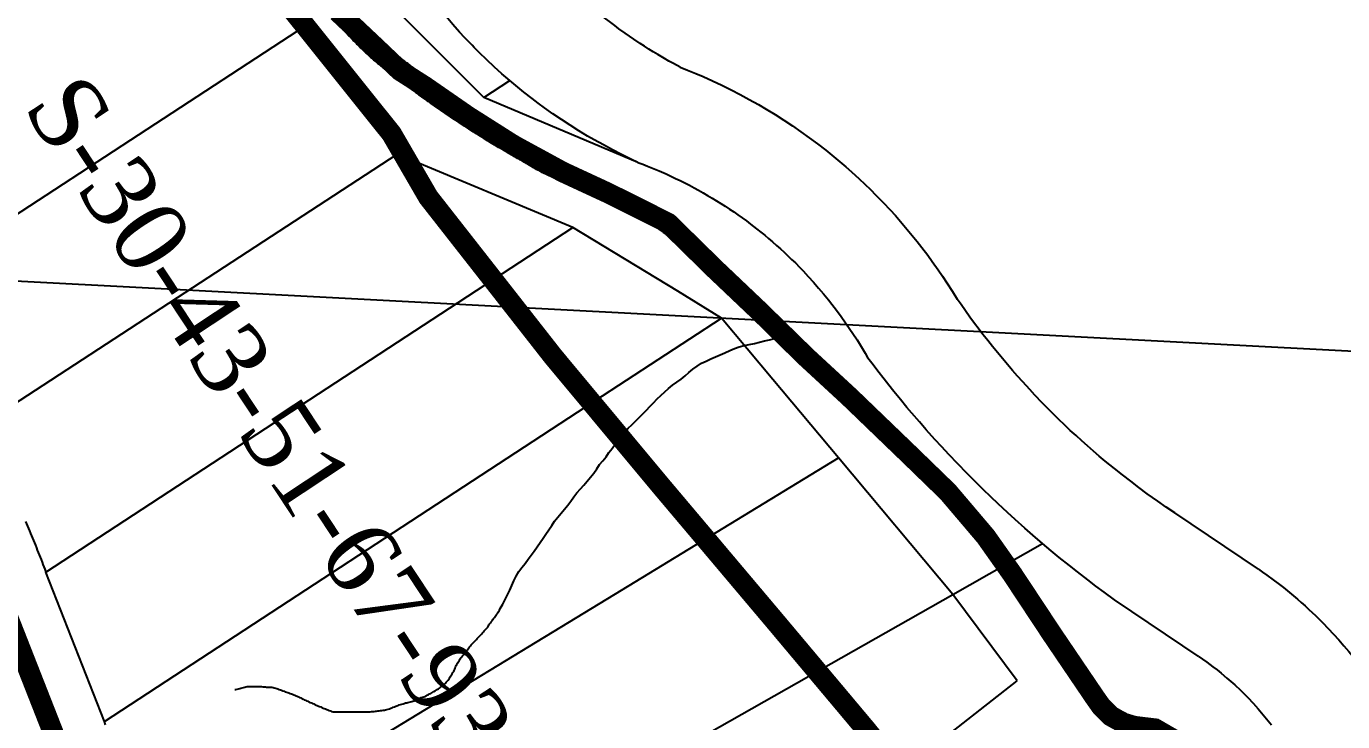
# Model space of a CAD drawing. Header units: millimetres. Extents: x 1745962 to 1749233, y 4525379 to 4529927.
# Drawn here: x 1748449.9 to 1748704.6, y 4528189 to 4528323.4 of the extents above; entities that cross this region are included whole.
import ezdxf
from ezdxf.enums import TextEntityAlignment as Align

# ---------------------------------------------------------------- set-up
doc = ezdxf.new("R2010")
doc.units = ezdxf.units.MM
doc.header["$LTSCALE"] = 10
doc.header["$MEASUREMENT"] = 0
for name, color, linetype in [('AROLL_LOTS', 8, 'Continuous'), ('WATER', 5, 'Continuous'), ('ZONING_STANDARDS', 140, 'Continuous'), ('ZONING_ZONES', 140, 'Continuous')]:
    doc.layers.add(name, color=color, linetype=linetype)
doc.styles.add('DUTCH', font='dutcheb.ttf')

msp = doc.modelspace()

# ---------------------------------------------------------------- linework, layer by layer
at = {"layer": 'AROLL_LOTS'}
for p, q in [((1748502.51, 4528322.62), (1748483.37, 4528346.5)), ((1748428.26, 4528274.2), (1748502.51, 4528322.62)), ((1748521.66, 4528298.73), (1748502.51, 4528322.62)), ((1748441.61, 4528246.51), (1748521.66, 4528298.73)), ((1748555.62, 4528284.53), (1748521.66, 4528298.73)), ((1748453.66, 4528217.88), (1748555.62, 4528284.53)), ((1748575.93, 4528272.18), (1748555.62, 4528284.53)), ((1748584.44, 4528267.01), (1748575.93, 4528272.18)), ((1748559.92, 4528250.99), (1748584.44, 4528267.01)), ((1748594.37, 4528255.13), (1748584.44, 4528267.01)), ((1748607.06, 4528239.95), (1748594.37, 4528255.13)), ((1748465.02, 4528188.95), (1748559.92, 4528250.99)), ((1748562.4, 4528212.79), (1748607.06, 4528239.95)), ((1748629.16, 4528213.55), (1748607.06, 4528239.95)), ((1748465.02, 4528188.95), (1748453.66, 4528217.88)), ((1748499.53, 4528140.15), (1748629.16, 4528213.55)), ((1748515.1, 4528184.02), (1748562.4, 4528212.79)), ((1748641.61, 4528196.86), (1748629.16, 4528213.55)), ((1748599.39, 4528163.82), (1748641.61, 4528196.86))]:
    msp.add_line(p, q, dxfattribs=at)
for points in [[(1748536.57, 4528319.33), (1748536.14, 4528319.76), (1748534.75, 4528321.21), (1748533.73, 4528322.31), (1748532.4, 4528323.81), (1748531.42, 4528324.94), (1748530.13, 4528326.47), (1748528.87, 4528328.02), (1748527.64, 4528329.61), (1748526.45, 4528331.2), (1748525.28, 4528332.83), (1748524.15, 4528334.47), (1748523.09, 4528336.06)], [(1748536.57, 4528311.51), (1748516.45, 4528331.64)], [(1748576.42, 4528315.53), (1748575.11, 4528316.24), (1748574.23, 4528316.72), (1748573.36, 4528317.22), (1748572.06, 4528317.98), (1748571.21, 4528318.5), (1748570.36, 4528319.02), (1748569.52, 4528319.56), (1748568.67, 4528320.1), (1748567.43, 4528320.94), (1748566.6, 4528321.51), (1748565.79, 4528322.08), (1748564.57, 4528322.96), (1748563.78, 4528323.56), (1748562.98, 4528324.16), (1748561.79, 4528325.09), (1748560.63, 4528326.03), (1748559.86, 4528326.67), (1748559.1, 4528327.31), (1748558.34, 4528327.97), (1748557.59, 4528328.64), (1748556.48, 4528329.65), (1748555.39, 4528330.68), (1748554.03, 4528332.01)], [(1748543.43, 4528312.93), (1748541.92, 4528314.25), (1748540.44, 4528315.59), (1748538.98, 4528316.95), (1748537.54, 4528318.34), (1748536.57, 4528319.33)], [(1748576.42, 4528315.53), (1748577.81, 4528314.98), (1748579.47, 4528314.3)], [(1748538.41, 4528309.66), (1748543.43, 4528312.93)], [(1748568.25, 4528297.11), (1748566.89, 4528297.75), (1748565.09, 4528298.63), (1748563.31, 4528299.54), (1748561.55, 4528300.48), (1748559.8, 4528301.45), (1748558.51, 4528302.21), (1748556.8, 4528303.24), (1748555.11, 4528304.3), (1748553.43, 4528305.4), (1748551.77, 4528306.52), (1748550.14, 4528307.68), (1748548.93, 4528308.57), (1748547.74, 4528309.47), (1748546.16, 4528310.69), (1748544.6, 4528311.96), (1748543.43, 4528312.93)], [(1748579.47, 4528314.3), (1748580.84, 4528313.71), (1748582.66, 4528312.89), (1748584.47, 4528312.04), (1748586.27, 4528311.15), (1748588.05, 4528310.24), (1748589.8, 4528309.29), (1748591.55, 4528308.31), (1748593.07, 4528307.42)], [(1748538.41, 4528309.66), (1748536.57, 4528311.51)], [(1748568.25, 4528297.11), (1748538.41, 4528309.66)], [(1748593.07, 4528307.42), (1748594.77, 4528306.37), (1748596.46, 4528305.3), (1748598.13, 4528304.19), (1748599.77, 4528303.05), (1748601.4, 4528301.89), (1748603, 4528300.69), (1748604.59, 4528299.46), (1748605.77, 4528298.52)], [(1748568.25, 4528297.11), (1748569.19, 4528296.76), (1748570.12, 4528296.4), (1748571.05, 4528296.02), (1748572.35, 4528295.47)], [(1748605.77, 4528298.52), (1748607.31, 4528297.25), (1748608.45, 4528296.26), (1748609.58, 4528295.27), (1748611.06, 4528293.93), (1748612.15, 4528292.9), (1748613.23, 4528291.86), (1748614.3, 4528290.8), (1748615.69, 4528289.37), (1748617.06, 4528287.91), (1748618.07, 4528286.81), (1748619.06, 4528285.68), (1748620.04, 4528284.54), (1748621, 4528283.39), (1748622.26, 4528281.84), (1748623.18, 4528280.65), (1748624.32, 4528279.16)], [(1748572.35, 4528295.47), (1748573.73, 4528294.87), (1748574.63, 4528294.45), (1748575.54, 4528294.02), (1748576.44, 4528293.59), (1748577.33, 4528293.13), (1748578.22, 4528292.68), (1748579.11, 4528292.2), (1748579.98, 4528291.72), (1748580.85, 4528291.23), (1748581.72, 4528290.73), (1748582.58, 4528290.22), (1748583.43, 4528289.71), (1748584.28, 4528289.17), (1748585.12, 4528288.63), (1748585.95, 4528288.09), (1748586.79, 4528287.53), (1748587.6, 4528286.96), (1748588.42, 4528286.38), (1748589.23, 4528285.78), (1748590.03, 4528285.19), (1748591.22, 4528284.27), (1748592, 4528283.65), (1748592.78, 4528283.02), (1748593.54, 4528282.38), (1748594.31, 4528281.73), (1748595.06, 4528281.07), (1748595.81, 4528280.41), (1748596.54, 4528279.73), (1748597.27, 4528279.04), (1748597.99, 4528278.36), (1748598.71, 4528277.66), (1748599.49, 4528276.86)], [(1748624.32, 4528279.16), (1748625.21, 4528277.95), (1748626.37, 4528276.31), (1748627.21, 4528275.08), (1748628.05, 4528273.82)], [(1748599.49, 4528276.86), (1748600.19, 4528276.14), (1748601.22, 4528275.04), (1748602.23, 4528273.93), (1748603.22, 4528272.81), (1748604.18, 4528271.66), (1748605.13, 4528270.5), (1748605.76, 4528269.72), (1748606.67, 4528268.53), (1748607.56, 4528267.32), (1748608.44, 4528266.1), (1748609.28, 4528264.87), (1748609.84, 4528264.03), (1748610.65, 4528262.77), (1748611.43, 4528261.49), (1748612.21, 4528260.21), (1748612.74, 4528259.27)], [(1748628.05, 4528273.82), (1748629.13, 4528272.15), (1748630.04, 4528270.68)], [(1748633.4, 4528265.98), (1748632.51, 4528267.19), (1748631.63, 4528268.41), (1748630.77, 4528269.63), (1748630.04, 4528270.68)], [(1748640.72, 4528256.89), (1748639.74, 4528258.03), (1748638.78, 4528259.17), (1748637.82, 4528260.33), (1748636.87, 4528261.5), (1748635.94, 4528262.67), (1748635.01, 4528263.85), (1748634.11, 4528265.04), (1748633.4, 4528265.98)], [(1748621.28, 4528248.59), (1748620.31, 4528249.74), (1748619.03, 4528251.28), (1748617.76, 4528252.83), (1748616.82, 4528254), (1748615.89, 4528255.17), (1748614.66, 4528256.75), (1748613.74, 4528257.94), (1748612.74, 4528259.27)], [(1748649.66, 4528247.46), (1748648.58, 4528248.5), (1748647.52, 4528249.57), (1748646.47, 4528250.64), (1748645.09, 4528252.08), (1748644.07, 4528253.17), (1748642.71, 4528254.65), (1748641.71, 4528255.77), (1748640.72, 4528256.89)], [(1748646.55, 4528223.41), (1748644.66, 4528225.03), (1748643.15, 4528226.35), (1748641.28, 4528228.02), (1748639.8, 4528229.37), (1748637.98, 4528231.07), (1748636.52, 4528232.45), (1748635.09, 4528233.84), (1748633.31, 4528235.59), (1748631.89, 4528237.01), (1748630.16, 4528238.8), (1748628.43, 4528240.62), (1748627.07, 4528242.07), (1748625.72, 4528243.55), (1748624.05, 4528245.41), (1748622.73, 4528246.92), (1748621.28, 4528248.59)], [(1748658.68, 4528239.35), (1748657.54, 4528240.31), (1748656.39, 4528241.28), (1748655.27, 4528242.27), (1748654.14, 4528243.26), (1748653.03, 4528244.28), (1748651.93, 4528245.29), (1748650.84, 4528246.32), (1748649.66, 4528247.46)], [(1748672.16, 4528229.34), (1748670.5, 4528230.46), (1748668.85, 4528231.59), (1748666.82, 4528233.04), (1748665.21, 4528234.22), (1748663.61, 4528235.43), (1748662.02, 4528236.66), (1748660.46, 4528237.89), (1748658.68, 4528239.35)], [(1748688.33, 4528218.43), (1748672.16, 4528229.34)], [(1748449.73, 4528227.69), (1748449.92, 4528227.23), (1748450.11, 4528226.76), (1748450.3, 4528226.3), (1748450.49, 4528225.84), (1748450.67, 4528225.37), (1748450.87, 4528224.91), (1748451.06, 4528224.45), (1748451.24, 4528223.98), (1748451.43, 4528223.52), (1748451.62, 4528223.06), (1748451.8, 4528222.59), (1748451.99, 4528222.13), (1748452.17, 4528221.66), (1748452.36, 4528221.19), (1748452.54, 4528220.74), (1748452.72, 4528220.28), (1748452.91, 4528219.81), (1748453.09, 4528219.34), (1748453.27, 4528218.88), (1748453.46, 4528218.41), (1748453.66, 4528217.88)], [(1748629.16, 4528213.55), (1748646.55, 4528223.41)], [(1748660.51, 4528212.52), (1748658.49, 4528213.98), (1748656.89, 4528215.18), (1748655.29, 4528216.38), (1748653.31, 4528217.92), (1748651.74, 4528219.15), (1748649.79, 4528220.72), (1748648.25, 4528221.99), (1748646.55, 4528223.41)], [(1748688.33, 4528218.43), (1748689.15, 4528217.87), (1748689.98, 4528217.28), (1748691.18, 4528216.41), (1748692.39, 4528215.5), (1748693.17, 4528214.88), (1748693.95, 4528214.26), (1748695.11, 4528213.3), (1748695.87, 4528212.66), (1748696.63, 4528211.99), (1748697.38, 4528211.33), (1748698.11, 4528210.66), (1748699.38, 4528209.46)], [(1748673.68, 4528203.62), (1748660.51, 4528212.52)], [(1748699.38, 4528209.46), (1748700.1, 4528208.76), (1748700.81, 4528208.06), (1748701.85, 4528206.98), (1748702.88, 4528205.89), (1748703.88, 4528204.78), (1748704.87, 4528203.64), (1748705.84, 4528202.51), (1748706.79, 4528201.34), (1748707.71, 4528200.16), (1748708.61, 4528198.96), (1748709.5, 4528197.75), (1748710.36, 4528196.53), (1748711.2, 4528195.28), (1748712.02, 4528194.02), (1748712.81, 4528192.75), (1748713.58, 4528191.46), (1748714.34, 4528190.16)], [(1748676.68, 4528201.6), (1748673.68, 4528203.62)], [(1748676.68, 4528201.6), (1748677.5, 4528201.04), (1748678.32, 4528200.47), (1748679.52, 4528199.57), (1748680.32, 4528198.95), (1748681.1, 4528198.34), (1748682.25, 4528197.37), (1748683.01, 4528196.72), (1748683.75, 4528196.05), (1748684.85, 4528195.03), (1748685.56, 4528194.32), (1748686.26, 4528193.61), (1748687.3, 4528192.53), (1748688.3, 4528191.42), (1748688.96, 4528190.66), (1748689.6, 4528189.9), (1748690.24, 4528189.12), (1748690.85, 4528188.33)], [(1748465.17, 4528188.31), (1748465.02, 4528188.95)]]:
    msp.add_lwpolyline(points, dxfattribs=at)
at = {"layer": 'WATER'}
for p, q in [((1748510.59, 4528323.42), (1748495.26, 4528340.03)), ((1748551.8, 4528298.21), (1748569.54, 4528289.46)), ((1748567.52, 4528286.83), (1748549.71, 4528295.13))]:
    msp.add_line(p, q, dxfattribs=at)
for points in [[(1748549.71, 4528295.13), (1748549.5, 4528295.26), (1748549.29, 4528295.39), (1748549.07, 4528295.52), (1748548.86, 4528295.64), (1748548.63, 4528295.77), (1748548.42, 4528295.89), (1748548.21, 4528296.02), (1748547.98, 4528296.14), (1748547.77, 4528296.27), (1748547.56, 4528296.39), (1748547.34, 4528296.52), (1748547.12, 4528296.64), (1748546.9, 4528296.77), (1748546.69, 4528296.89), (1748546.48, 4528297.02), (1748546.25, 4528297.14), (1748546.04, 4528297.27), (1748545.82, 4528297.39), (1748545.61, 4528297.52), (1748545.39, 4528297.63), (1748545.17, 4528297.77), (1748544.96, 4528297.89), (1748544.74, 4528298.02), (1748544.52, 4528298.14), (1748544.31, 4528298.26), (1748544.09, 4528298.39), (1748543.87, 4528298.51), (1748543.66, 4528298.63), (1748543.44, 4528298.76), (1748543.22, 4528298.88), (1748543, 4528299.02), (1748542.79, 4528299.14), (1748542.58, 4528299.26), (1748542.36, 4528299.39), (1748542.14, 4528299.51), (1748541.93, 4528299.64), (1748541.71, 4528299.77), (1748541.5, 4528299.9), (1748541.28, 4528300.02), (1748541.06, 4528300.15), (1748540.85, 4528300.28), (1748540.64, 4528300.41), (1748540.42, 4528300.54), (1748540.2, 4528300.66), (1748539.99, 4528300.79), (1748539.78, 4528300.92), (1748539.56, 4528301.05), (1748539.35, 4528301.18), (1748539.14, 4528301.3), (1748538.92, 4528301.44), (1748538.71, 4528301.57), (1748538.5, 4528301.7), (1748538.29, 4528301.83), (1748538.07, 4528301.96), (1748537.85, 4528302.09), (1748537.65, 4528302.23), (1748537.43, 4528302.36), (1748537.23, 4528302.5), (1748537.01, 4528302.62), (1748536.81, 4528302.76), (1748536.59, 4528302.89), (1748536.38, 4528303.03), (1748536.17, 4528303.17), (1748535.96, 4528303.3), (1748535.75, 4528303.44), (1748535.54, 4528303.57), (1748535.33, 4528303.7), (1748535.12, 4528303.84), (1748534.91, 4528303.98), (1748534.7, 4528304.12), (1748534.49, 4528304.25), (1748534.28, 4528304.38), (1748534.07, 4528304.52), (1748533.87, 4528304.66), (1748533.66, 4528304.8), (1748533.45, 4528304.93), (1748533.24, 4528305.07), (1748533.03, 4528305.21), (1748532.82, 4528305.35), (1748532.62, 4528305.49), (1748532.41, 4528305.62), (1748532.2, 4528305.76), (1748531.99, 4528305.9), (1748531.78, 4528306.05), (1748531.58, 4528306.19), (1748531.37, 4528306.32), (1748531.16, 4528306.46), (1748530.95, 4528306.6), (1748530.75, 4528306.75), (1748530.54, 4528306.89), (1748530.33, 4528307.02), (1748530.12, 4528307.17), (1748529.92, 4528307.31), (1748529.72, 4528307.45), (1748529.51, 4528307.59), (1748529.3, 4528307.74), (1748529.1, 4528307.88), (1748528.89, 4528308.03), (1748528.68, 4528308.16), (1748528.49, 4528308.31), (1748528.28, 4528308.46), (1748528.07, 4528308.59), (1748527.87, 4528308.74), (1748527.67, 4528308.89), (1748527.47, 4528309.03), (1748527.26, 4528309.18), (1748527.05, 4528309.33), (1748526.86, 4528309.46), (1748526.65, 4528309.61), (1748526.44, 4528309.76), (1748526.25, 4528309.91), (1748526.05, 4528310.06), (1748525.84, 4528310.21), (1748525.64, 4528310.35), (1748525.44, 4528310.5), (1748525.24, 4528310.64), (1748525.04, 4528310.8), (1748524.84, 4528310.95), (1748524.64, 4528311.09), (1748524.44, 4528311.25), (1748524.24, 4528311.4), (1748524.04, 4528311.54), (1748523.83, 4528311.7), (1748523.64, 4528311.85), (1748523.43, 4528311.99), (1748523.24, 4528312.15), (1748523.03, 4528312.29), (1748522.84, 4528312.44), (1748522.63, 4528312.6), (1748522.44, 4528312.74), (1748522.23, 4528312.89), (1748522.03, 4528313.05), (1748521.83, 4528313.19), (1748521.63, 4528313.35), (1748521.44, 4528313.49), (1748521.23, 4528313.64), (1748521.04, 4528313.79), (1748520.83, 4528313.94), (1748520.64, 4528314.1), (1748520.44, 4528314.25), (1748520.24, 4528314.4), (1748520.04, 4528314.55), (1748519.85, 4528314.71), (1748519.64, 4528314.86), (1748519.45, 4528315.01), (1748519.25, 4528315.16), (1748519.05, 4528315.32), (1748518.86, 4528315.48), (1748518.67, 4528315.63), (1748518.48, 4528315.79), (1748518.27, 4528315.95), (1748518.08, 4528316.1), (1748517.89, 4528316.27), (1748517.7, 4528316.43), (1748517.51, 4528316.6), (1748517.32, 4528316.75), (1748517.13, 4528316.91), (1748516.94, 4528317.08), (1748516.76, 4528317.25), (1748516.57, 4528317.41), (1748516.38, 4528317.57), (1748516.19, 4528317.75), (1748516.01, 4528317.91), (1748515.83, 4528318.08), (1748515.65, 4528318.25), (1748515.46, 4528318.43), (1748515.28, 4528318.6), (1748515.1, 4528318.77), (1748514.92, 4528318.94), (1748514.73, 4528319.11), (1748514.56, 4528319.29), (1748514.38, 4528319.46), (1748514.2, 4528319.64), (1748514.03, 4528319.82), (1748513.85, 4528319.99), (1748513.68, 4528320.17), (1748513.5, 4528320.35), (1748513.33, 4528320.53), (1748513.15, 4528320.71), (1748512.98, 4528320.89), (1748512.81, 4528321.08), (1748512.64, 4528321.26), (1748512.47, 4528321.44), (1748512.29, 4528321.62), (1748512.12, 4528321.8), (1748511.95, 4528321.99), (1748511.78, 4528322.16), (1748511.61, 4528322.34), (1748511.44, 4528322.53), (1748511.26, 4528322.71), (1748511.1, 4528322.89), (1748510.93, 4528323.08), (1748510.59, 4528323.42)], [(1748515.16, 4528323.54), (1748515.34, 4528323.36), (1748515.52, 4528323.19), (1748515.7, 4528323.01), (1748515.88, 4528322.84), (1748516.05, 4528322.66), (1748516.23, 4528322.49), (1748516.4, 4528322.31), (1748516.59, 4528322.14), (1748516.77, 4528321.97), (1748516.95, 4528321.8), (1748517.13, 4528321.62), (1748517.31, 4528321.45), (1748517.5, 4528321.28), (1748517.69, 4528321.11), (1748517.87, 4528320.95), (1748518.05, 4528320.77), (1748518.24, 4528320.61), (1748518.43, 4528320.45), (1748518.61, 4528320.27), (1748518.8, 4528320.11), (1748518.99, 4528319.95), (1748519.18, 4528319.78), (1748519.37, 4528319.63), (1748519.56, 4528319.47), (1748519.75, 4528319.3), (1748519.95, 4528319.15), (1748520.14, 4528318.98), (1748520.34, 4528318.83), (1748520.53, 4528318.66), (1748520.72, 4528318.51), (1748520.91, 4528318.36), (1748521.12, 4528318.2), (1748521.31, 4528318.04), (1748521.5, 4528317.89), (1748521.7, 4528317.74), (1748521.9, 4528317.58), (1748522.09, 4528317.42), (1748522.29, 4528317.27), (1748522.49, 4528317.12), (1748522.68, 4528316.97), (1748522.89, 4528316.81), (1748523.08, 4528316.67), (1748523.28, 4528316.51), (1748523.48, 4528316.36), (1748523.68, 4528316.21), (1748523.88, 4528316.05), (1748524.08, 4528315.91), (1748524.27, 4528315.75), (1748524.48, 4528315.6), (1748524.67, 4528315.45), (1748524.88, 4528315.3), (1748525.07, 4528315.15), (1748525.28, 4528315), (1748525.48, 4528314.85), (1748525.67, 4528314.7), (1748525.88, 4528314.55), (1748526.08, 4528314.41), (1748526.28, 4528314.26), (1748526.49, 4528314.11), (1748526.69, 4528313.96), (1748526.89, 4528313.82), (1748527.1, 4528313.68), (1748527.3, 4528313.53), (1748527.51, 4528313.39), (1748527.71, 4528313.25), (1748527.91, 4528313.1), (1748528.12, 4528312.97), (1748528.33, 4528312.82), (1748528.53, 4528312.68), (1748528.74, 4528312.53), (1748528.95, 4528312.39), (1748529.16, 4528312.26), (1748529.35, 4528312.11), (1748529.56, 4528311.97), (1748529.77, 4528311.84), (1748529.98, 4528311.7), (1748530.18, 4528311.55), (1748530.39, 4528311.41), (1748530.6, 4528311.27), (1748530.81, 4528311.14), (1748531.01, 4528310.99), (1748531.22, 4528310.85), (1748531.43, 4528310.71), (1748531.64, 4528310.57), (1748531.85, 4528310.44), (1748532.05, 4528310.29), (1748532.25, 4528310.15), (1748532.46, 4528310.02), (1748532.67, 4528309.88), (1748532.88, 4528309.73), (1748533.08, 4528309.59), (1748533.29, 4528309.45), (1748533.5, 4528309.32), (1748533.71, 4528309.18), (1748533.92, 4528309.04), (1748534.13, 4528308.9), (1748534.33, 4528308.75), (1748534.54, 4528308.62), (1748534.75, 4528308.48), (1748534.96, 4528308.34), (1748535.17, 4528308.2), (1748535.37, 4528308.06), (1748535.58, 4528307.93), (1748535.79, 4528307.79), (1748536, 4528307.65), (1748536.21, 4528307.51), (1748536.42, 4528307.37), (1748536.62, 4528307.24), (1748536.83, 4528307.1), (1748537.04, 4528306.96), (1748537.25, 4528306.82), (1748537.46, 4528306.68), (1748537.67, 4528306.56), (1748537.88, 4528306.42), (1748538.09, 4528306.28), (1748538.29, 4528306.14), (1748538.5, 4528306), (1748538.71, 4528305.88), (1748538.92, 4528305.74), (1748539.14, 4528305.6), (1748539.35, 4528305.47), (1748539.56, 4528305.33), (1748539.77, 4528305.2), (1748539.98, 4528305.06), (1748540.19, 4528304.93), (1748540.4, 4528304.8), (1748540.62, 4528304.67), (1748540.83, 4528304.54), (1748541.04, 4528304.4), (1748541.25, 4528304.27), (1748541.46, 4528304.14), (1748541.68, 4528304), (1748541.89, 4528303.87), (1748542.11, 4528303.74), (1748542.32, 4528303.62), (1748542.53, 4528303.49), (1748542.75, 4528303.36), (1748542.96, 4528303.23), (1748543.17, 4528303.1), (1748543.39, 4528302.97), (1748543.61, 4528302.85), (1748543.82, 4528302.72), (1748544.04, 4528302.59), (1748544.25, 4528302.46), (1748544.47, 4528302.34), (1748544.69, 4528302.21), (1748544.9, 4528302.09), (1748545.11, 4528301.96), (1748545.34, 4528301.84), (1748545.55, 4528301.71), (1748545.77, 4528301.59), (1748545.99, 4528301.47), (1748546.21, 4528301.34), (1748546.42, 4528301.22), (1748546.64, 4528301.1), (1748546.86, 4528300.98), (1748547.07, 4528300.85), (1748547.29, 4528300.73), (1748547.51, 4528300.61), (1748547.73, 4528300.49), (1748547.94, 4528300.36), (1748548.17, 4528300.24), (1748548.38, 4528300.12), (1748548.6, 4528300), (1748548.82, 4528299.88), (1748549.04, 4528299.76), (1748549.26, 4528299.63), (1748549.47, 4528299.51), (1748549.69, 4528299.39), (1748549.91, 4528299.27), (1748550.13, 4528299.15), (1748550.35, 4528299.03), (1748550.57, 4528298.91), (1748550.78, 4528298.78), (1748551.01, 4528298.66), (1748551.22, 4528298.54), (1748551.44, 4528298.42), (1748551.8, 4528298.21)], [(1748569.54, 4528289.46), (1748569.76, 4528289.36), (1748569.99, 4528289.25), (1748570.22, 4528289.15), (1748570.45, 4528289.05), (1748570.68, 4528288.94), (1748570.91, 4528288.84), (1748571.14, 4528288.75), (1748571.36, 4528288.65), (1748571.59, 4528288.54), (1748571.82, 4528288.42), (1748572.04, 4528288.31), (1748572.26, 4528288.2), (1748572.49, 4528288.08), (1748572.7, 4528287.96), (1748572.92, 4528287.83), (1748573.13, 4528287.7), (1748573.34, 4528287.56), (1748573.55, 4528287.43), (1748573.75, 4528287.28), (1748573.95, 4528287.12), (1748574.14, 4528286.98), (1748574.35, 4528286.82), (1748574.54, 4528286.67), (1748574.73, 4528286.5), (1748574.92, 4528286.35), (1748575.11, 4528286.19), (1748575.3, 4528286.02), (1748575.5, 4528285.87), (1748575.69, 4528285.7), (1748576.03, 4528285.42)], [(1748574.16, 4528282.82), (1748573.97, 4528282.97), (1748573.77, 4528283.12), (1748573.57, 4528283.27), (1748573.38, 4528283.43), (1748573.17, 4528283.57), (1748572.98, 4528283.73), (1748572.78, 4528283.89), (1748572.58, 4528284.03), (1748572.37, 4528284.18), (1748572.17, 4528284.33), (1748571.97, 4528284.47), (1748571.76, 4528284.61), (1748571.56, 4528284.76), (1748571.35, 4528284.88), (1748571.14, 4528285.02), (1748570.92, 4528285.14), (1748570.7, 4528285.27), (1748570.48, 4528285.39), (1748570.27, 4528285.51), (1748570.04, 4528285.63), (1748569.81, 4528285.74), (1748569.59, 4528285.85), (1748569.36, 4528285.95), (1748569.14, 4528286.06), (1748568.91, 4528286.17), (1748568.69, 4528286.27), (1748568.46, 4528286.38), (1748568.23, 4528286.48), (1748568, 4528286.59), (1748567.78, 4528286.69), (1748567.52, 4528286.83)], [(1748576.03, 4528285.42), (1748599.19, 4528263.47), (1748623.46, 4528240.03)], [(1748620.76, 4528238.41), (1748602.77, 4528255.55), (1748594.73, 4528263.08), (1748584.79, 4528272.39), (1748574.16, 4528282.82)], [(1748541.6, 4528210.81), (1748542.06, 4528211.7), (1748542.52, 4528212.59), (1748543.02, 4528213.45), (1748543.45, 4528214.36), (1748543.82, 4528215.29), (1748544.2, 4528216.21), (1748544.65, 4528217.1), (1748545.17, 4528217.96), (1748545.78, 4528218.74), (1748546.4, 4528219.53), (1748546.98, 4528220.35), (1748547.57, 4528221.15), (1748548.18, 4528221.94), (1748548.76, 4528222.76), (1748549.33, 4528223.59), (1748549.89, 4528224.41), (1748550.44, 4528225.24), (1748551, 4528226.07), (1748551.55, 4528226.91), (1748552.11, 4528227.74), (1748552.74, 4528228.52), (1748553.41, 4528229.26), (1748554.05, 4528230.02), (1748554.68, 4528230.8), (1748555.28, 4528231.6), (1748555.85, 4528232.42), (1748556.44, 4528233.23), (1748557.11, 4528233.97), (1748557.8, 4528234.69), (1748558.44, 4528235.46), (1748559.07, 4528236.24), (1748559.69, 4528237.02), (1748560.28, 4528237.83), (1748560.77, 4528238.67), (1748561.47, 4528239.38), (1748562.1, 4528240.16), (1748562.61, 4528241.01), (1748563.23, 4528241.8), (1748563.84, 4528242.59), (1748564.46, 4528243.38), (1748565.08, 4528244.16), (1748565.71, 4528244.94), (1748566.33, 4528245.72), (1748567.09, 4528246.35), (1748567.8, 4528247.05), (1748568.49, 4528247.78), (1748569.17, 4528248.51), (1748569.88, 4528249.21), (1748570.57, 4528249.93), (1748571.28, 4528250.64), (1748571.98, 4528251.36), (1748572.69, 4528252.06), (1748573.42, 4528252.74), (1748574.16, 4528253.41), (1748574.96, 4528254.03), (1748575.76, 4528254.61), (1748576.58, 4528255.2), (1748577.35, 4528255.83), (1748578.12, 4528256.47), (1748578.88, 4528257.12), (1748579.68, 4528257.72), (1748580.52, 4528258.26), (1748581.42, 4528258.69), (1748582.33, 4528259.11), (1748583.24, 4528259.53), (1748584.17, 4528259.9), (1748585.09, 4528260.27), (1748586, 4528260.7), (1748586.9, 4528261.12), (1748587.85, 4528261.45), (1748588.82, 4528261.69), (1748589.79, 4528261.9), (1748590.78, 4528262.06), (1748591.74, 4528262.32), (1748592.71, 4528262.6), (1748593.69, 4528262.79), (1748594.73, 4528263.08)], [(1748635.9, 4528221.44), (1748635.75, 4528221.63), (1748635.6, 4528221.83), (1748635.45, 4528222.04), (1748635.3, 4528222.24), (1748635.15, 4528222.44), (1748635, 4528222.64), (1748634.86, 4528222.84), (1748634.71, 4528223.04), (1748634.55, 4528223.24), (1748634.4, 4528223.44), (1748634.26, 4528223.64), (1748634.11, 4528223.85), (1748633.96, 4528224.04), (1748633.81, 4528224.25), (1748633.66, 4528224.45), (1748633.51, 4528224.64), (1748633.35, 4528224.85), (1748633.2, 4528225.04), (1748633.06, 4528225.24), (1748632.9, 4528225.44), (1748632.75, 4528225.63), (1748632.59, 4528225.83), (1748632.43, 4528226.03), (1748632.28, 4528226.23), (1748632.12, 4528226.42), (1748631.97, 4528226.62), (1748631.82, 4528226.81), (1748631.65, 4528227), (1748631.5, 4528227.19), (1748631.34, 4528227.39), (1748631.18, 4528227.58), (1748631.02, 4528227.78), (1748630.87, 4528227.96), (1748630.71, 4528228.16), (1748630.55, 4528228.36), (1748630.39, 4528228.54), (1748630.23, 4528228.74), (1748630.06, 4528228.93), (1748629.9, 4528229.12), (1748629.73, 4528229.31), (1748629.57, 4528229.5), (1748629.41, 4528229.68), (1748629.25, 4528229.88), (1748629.08, 4528230.07), (1748628.92, 4528230.26), (1748628.74, 4528230.43), (1748628.58, 4528230.62), (1748628.41, 4528230.81), (1748628.25, 4528231), (1748628.07, 4528231.18), (1748627.91, 4528231.36), (1748627.74, 4528231.54), (1748627.56, 4528231.73), (1748627.4, 4528231.91), (1748627.23, 4528232.09), (1748627.05, 4528232.28), (1748626.88, 4528232.46), (1748626.7, 4528232.64), (1748626.53, 4528232.82), (1748626.36, 4528233), (1748626.18, 4528233.18), (1748626.01, 4528233.36), (1748625.83, 4528233.53), (1748625.65, 4528233.71), (1748625.48, 4528233.89), (1748625.3, 4528234.06), (1748625.13, 4528234.24), (1748624.95, 4528234.42), (1748624.78, 4528234.59), (1748624.59, 4528234.77), (1748624.41, 4528234.94), (1748624.24, 4528235.12), (1748624.06, 4528235.29), (1748623.88, 4528235.46), (1748623.7, 4528235.64), (1748623.52, 4528235.81), (1748623.35, 4528235.99), (1748623.16, 4528236.16), (1748622.98, 4528236.33), (1748622.8, 4528236.51), (1748622.62, 4528236.68), (1748622.43, 4528236.85), (1748622.26, 4528237.03), (1748622.07, 4528237.19), (1748621.89, 4528237.36), (1748621.7, 4528237.53), (1748621.52, 4528237.7), (1748621.34, 4528237.88), (1748621.16, 4528238.04), (1748620.97, 4528238.21), (1748620.76, 4528238.41)], [(1748623.46, 4528240.03), (1748623.64, 4528239.86), (1748623.83, 4528239.69), (1748624.01, 4528239.53), (1748624.19, 4528239.36), (1748624.38, 4528239.18), (1748624.56, 4528239.02), (1748624.75, 4528238.85), (1748624.93, 4528238.68), (1748625.12, 4528238.51), (1748625.3, 4528238.34), (1748625.48, 4528238.17), (1748625.67, 4528238.01), (1748625.85, 4528237.84), (1748626.03, 4528237.66), (1748626.21, 4528237.49), (1748626.4, 4528237.32), (1748626.58, 4528237.15), (1748626.76, 4528236.98), (1748626.94, 4528236.81), (1748627.13, 4528236.63), (1748627.31, 4528236.46), (1748627.48, 4528236.28), (1748627.66, 4528236.11), (1748627.84, 4528235.93), (1748628.02, 4528235.76), (1748628.19, 4528235.58), (1748628.37, 4528235.4), (1748628.54, 4528235.22), (1748628.72, 4528235.04), (1748628.88, 4528234.86), (1748629.06, 4528234.68), (1748629.23, 4528234.49), (1748629.4, 4528234.31), (1748629.56, 4528234.13), (1748629.74, 4528233.95), (1748629.9, 4528233.76), (1748630.07, 4528233.57), (1748630.24, 4528233.39), (1748630.41, 4528233.21), (1748630.57, 4528233.02), (1748630.74, 4528232.83), (1748630.91, 4528232.64), (1748631.06, 4528232.45), (1748631.23, 4528232.26), (1748631.4, 4528232.07), (1748631.56, 4528231.88), (1748631.72, 4528231.69), (1748631.88, 4528231.5), (1748632.04, 4528231.32), (1748632.2, 4528231.12), (1748632.37, 4528230.93), (1748632.54, 4528230.74), (1748632.69, 4528230.55), (1748632.86, 4528230.36), (1748633.02, 4528230.17), (1748633.18, 4528229.98), (1748633.34, 4528229.78), (1748633.5, 4528229.6), (1748633.66, 4528229.4), (1748633.82, 4528229.21), (1748633.98, 4528229.02), (1748634.14, 4528228.82), (1748634.3, 4528228.63), (1748634.45, 4528228.44), (1748634.61, 4528228.25), (1748634.77, 4528228.05), (1748634.93, 4528227.86), (1748635.08, 4528227.66), (1748635.23, 4528227.46), (1748635.38, 4528227.26), (1748635.54, 4528227.07), (1748635.7, 4528226.87), (1748635.85, 4528226.68), (1748636, 4528226.47), (1748636.15, 4528226.28), (1748636.31, 4528226.08), (1748636.46, 4528225.88), (1748636.62, 4528225.69), (1748636.77, 4528225.49), (1748636.93, 4528225.3), (1748637.07, 4528225.09), (1748637.23, 4528224.9), (1748637.38, 4528224.7), (1748637.54, 4528224.5), (1748637.69, 4528224.31), (1748637.83, 4528224.1), (1748637.99, 4528223.91), (1748638.14, 4528223.72), (1748638.3, 4528223.51), (1748638.45, 4528223.32), (1748638.62, 4528223.1)], [(1748638.62, 4528223.1), (1748649.35, 4528206.52), (1748648.35, 4528205.92), (1748646.95, 4528205.06), (1748635.9, 4528221.44)], [(1748536.45, 4528204.33), (1748536.65, 4528204.49), (1748536.82, 4528204.67), (1748536.99, 4528204.84), (1748537.15, 4528205.03), (1748537.32, 4528205.21), (1748537.49, 4528205.4), (1748537.67, 4528205.58), (1748537.84, 4528205.76), (1748538, 4528205.95), (1748538.17, 4528206.14), (1748538.34, 4528206.32), (1748538.51, 4528206.51), (1748538.68, 4528206.69), (1748538.84, 4528206.87), (1748539.01, 4528207.06), (1748539.18, 4528207.25), (1748539.29, 4528207.47), (1748539.38, 4528207.7), (1748539.53, 4528207.9), (1748539.69, 4528208.09), (1748539.84, 4528208.28), (1748540, 4528208.48), (1748540.16, 4528208.68), (1748540.3, 4528208.88), (1748540.45, 4528209.09), (1748540.6, 4528209.28), (1748540.74, 4528209.49), (1748540.89, 4528209.69), (1748541.04, 4528209.89), (1748541.17, 4528210.1), (1748541.32, 4528210.3), (1748541.46, 4528210.51), (1748541.6, 4528210.81)], [(1748648.35, 4528205.92), (1748651.05, 4528201.89), (1748656.63, 4528193.71), (1748657.84, 4528191.99), (1748659.78, 4528190.04), (1748660.95, 4528189.38), (1748662.26, 4528188.68), (1748664.27, 4528188.07), (1748668.33, 4528187.58)], [(1748648.35, 4528205.92), (1748651.05, 4528201.89), (1748656.63, 4528193.71), (1748657.84, 4528191.99), (1748659.78, 4528190.04), (1748660.95, 4528189.38), (1748662.26, 4528188.68), (1748664.27, 4528188.07), (1748668.33, 4528187.58)], [(1748520.42, 4528191.56), (1748520.65, 4528191.64), (1748520.89, 4528191.74), (1748521.12, 4528191.83), (1748521.35, 4528191.92), (1748521.59, 4528192.01), (1748521.82, 4528192.1), (1748522.05, 4528192.18), (1748522.29, 4528192.25), (1748522.53, 4528192.34), (1748522.77, 4528192.41), (1748523, 4528192.48), (1748523.24, 4528192.56), (1748523.48, 4528192.62), (1748523.73, 4528192.68), (1748523.97, 4528192.75), (1748524.21, 4528192.81), (1748524.46, 4528192.87), (1748524.7, 4528192.93), (1748524.94, 4528193), (1748525.16, 4528193.1), (1748525.38, 4528193.23), (1748525.6, 4528193.34), (1748525.83, 4528193.44), (1748526.07, 4528193.52), (1748526.31, 4528193.59), (1748526.55, 4528193.66), (1748526.79, 4528193.74), (1748527.02, 4528193.82), (1748527.25, 4528193.94), (1748527.47, 4528194.06), (1748527.69, 4528194.18), (1748527.9, 4528194.3), (1748528.13, 4528194.42), (1748528.34, 4528194.54), (1748528.56, 4528194.66), (1748528.76, 4528194.81), (1748528.98, 4528194.93), (1748529.19, 4528195.07), (1748529.41, 4528195.19), (1748529.62, 4528195.32), (1748529.83, 4528195.45), (1748530.04, 4528195.59), (1748530.24, 4528195.75), (1748530.44, 4528195.89), (1748530.62, 4528196.05), (1748530.8, 4528196.23), (1748530.98, 4528196.42), (1748531.14, 4528196.61), (1748531.31, 4528196.78), (1748531.48, 4528196.97), (1748531.63, 4528197.17), (1748531.76, 4528197.39), (1748531.9, 4528197.6), (1748532.04, 4528197.8), (1748532.17, 4528198.01), (1748532.3, 4528198.22), (1748532.44, 4528198.43), (1748532.58, 4528198.64), (1748532.69, 4528198.87), (1748532.79, 4528199.1), (1748532.88, 4528199.32), (1748532.95, 4528199.56), (1748533.06, 4528199.79), (1748533.18, 4528200), (1748533.3, 4528200.23), (1748533.43, 4528200.44), (1748533.56, 4528200.66), (1748533.69, 4528200.87), (1748533.84, 4528201.07), (1748533.99, 4528201.27), (1748534.15, 4528201.46), (1748534.31, 4528201.65), (1748534.46, 4528201.85), (1748534.62, 4528202.05), (1748534.78, 4528202.24), (1748534.93, 4528202.43), (1748535.08, 4528202.64), (1748535.22, 4528202.85), (1748535.36, 4528203.05), (1748535.52, 4528203.25), (1748535.67, 4528203.44), (1748535.83, 4528203.64), (1748535.99, 4528203.83), (1748536.15, 4528204.03), (1748536.45, 4528204.33)], [(1748490.19, 4528195.19), (1748490.44, 4528195.2), (1748490.69, 4528195.24), (1748490.94, 4528195.3), (1748491.17, 4528195.37), (1748491.41, 4528195.42), (1748491.66, 4528195.5), (1748491.89, 4528195.56), (1748492.14, 4528195.62), (1748492.38, 4528195.67), (1748492.63, 4528195.73), (1748492.88, 4528195.75), (1748493.12, 4528195.77), (1748493.37, 4528195.77), (1748493.62, 4528195.76), (1748493.87, 4528195.76), (1748494.12, 4528195.76), (1748494.37, 4528195.75), (1748494.62, 4528195.75), (1748494.87, 4528195.74), (1748495.12, 4528195.74), (1748495.37, 4528195.72), (1748495.62, 4528195.7), (1748495.87, 4528195.68), (1748496.13, 4528195.67), (1748496.37, 4528195.65), (1748496.62, 4528195.64), (1748496.87, 4528195.63), (1748497.13, 4528195.61), (1748497.37, 4528195.59), (1748497.62, 4528195.57), (1748497.86, 4528195.51), (1748498.09, 4528195.42), (1748498.33, 4528195.35), (1748498.57, 4528195.27), (1748498.8, 4528195.18), (1748499.04, 4528195.1), (1748499.28, 4528195.01), (1748499.51, 4528194.93), (1748499.74, 4528194.84), (1748499.98, 4528194.75), (1748500.22, 4528194.67), (1748500.45, 4528194.59), (1748500.69, 4528194.5), (1748500.92, 4528194.42), (1748501.16, 4528194.34), (1748501.39, 4528194.25), (1748501.63, 4528194.16), (1748501.86, 4528194.06), (1748502.09, 4528193.96), (1748502.31, 4528193.86), (1748502.54, 4528193.75), (1748502.76, 4528193.64), (1748502.99, 4528193.53), (1748503.21, 4528193.42), (1748503.44, 4528193.3), (1748503.67, 4528193.2), (1748503.89, 4528193.1), (1748504.11, 4528192.99), (1748504.34, 4528192.89), (1748504.57, 4528192.78), (1748504.8, 4528192.67), (1748505.03, 4528192.57), (1748505.25, 4528192.47), (1748505.48, 4528192.37), (1748505.71, 4528192.26), (1748505.94, 4528192.16), (1748506.17, 4528192.06), (1748506.39, 4528191.96), (1748506.62, 4528191.85), (1748506.86, 4528191.79), (1748507.08, 4528191.68), (1748507.31, 4528191.58), (1748507.54, 4528191.49), (1748507.78, 4528191.41), (1748508.01, 4528191.32), (1748508.25, 4528191.22), (1748508.48, 4528191.13), (1748508.71, 4528191.04), (1748508.94, 4528190.94), (1748509.18, 4528190.86), (1748509.42, 4528190.87), (1748509.68, 4528190.87), (1748509.93, 4528190.87), (1748510.18, 4528190.87), (1748510.43, 4528190.87), (1748510.68, 4528190.88), (1748510.93, 4528190.87), (1748511.18, 4528190.87), (1748511.43, 4528190.86), (1748511.68, 4528190.86), (1748511.93, 4528190.85), (1748512.18, 4528190.85), (1748512.43, 4528190.85), (1748512.67, 4528190.85), (1748512.93, 4528190.87), (1748513.17, 4528190.87), (1748513.42, 4528190.87), (1748513.67, 4528190.87), (1748513.93, 4528190.87), (1748514.18, 4528190.87), (1748514.43, 4528190.87), (1748514.68, 4528190.87), (1748514.93, 4528190.87), (1748515.17, 4528190.87), (1748515.42, 4528190.87), (1748515.68, 4528190.87), (1748515.93, 4528190.87), (1748516.18, 4528190.88), (1748516.42, 4528190.88), (1748516.68, 4528190.89), (1748516.92, 4528190.92), (1748517.17, 4528190.94), (1748517.42, 4528190.97), (1748517.67, 4528190.99), (1748517.92, 4528191.02), (1748518.17, 4528191.04), (1748518.42, 4528191.08), (1748518.66, 4528191.12), (1748518.92, 4528191.16), (1748519.16, 4528191.2), (1748519.4, 4528191.25), (1748519.64, 4528191.31), (1748519.88, 4528191.38), (1748520.13, 4528191.45), (1748520.42, 4528191.56)]]:
    msp.add_lwpolyline(points, dxfattribs=at)
at = {"layer": 'ZONING_STANDARDS'}
msp.add_line((1748738.08, 4528258.92), (1748179.55, 4528288.22), dxfattribs=at)
at = {"layer": 'ZONING_ZONES'}
msp.add_lwpolyline([(1748707.34, 4528008.52, 4, 4, 0), (1748686.54, 4528028.48, 4, 4, 0), (1748667.41, 4528050.09, 4, 4, 0), (1748654.1, 4528068.38, 4, 4, 0), (1748644.6, 4528081.99, 4, 4, 0), (1748672.46, 4528097.73, 4, 4, 0), (1748647.45, 4528138.22, 4, 4, 0), (1748629.98, 4528165.66, 4, 4, 0), (1748612.52, 4528187.27, 4, 4, 0), (1748595.05, 4528208.06, 4, 4, 0), (1748572.59, 4528234.66, 4, 4, 0), (1748551.8, 4528259.61, 4, 4, 0), (1748527.68, 4528290.37, 4, 4, 0), (1748520.56, 4528302.64, 4, 4, 0), (1748501.41, 4528326.54, 4, 4, 0), (1748482.27, 4528350.42, 4, 4, 0), (1748467.74, 4528377.14, 4, 4, 0), (1748460.11, 4528391.19, 4, 4, 0), (1748461.05, 4528409.2, 4, 4, 0), (1748465.74, 4528423.8, 4, 4, 0), (1748452.57, 4528441.89, 0, 0, 0)], format="xyseb", dxfattribs=at)
at = {"layer": 'ZONING_ZONES', "const_width": 4}
for points in [[(1748510.12, 4528326.28), (1748517.88, 4528318.96), (1748522.18, 4528314.87), (1748526.92, 4528311.85), (1748535.32, 4528306.04), (1748544.15, 4528300.44), (1748553.63, 4528295.28), (1748562.46, 4528291.19), (1748570.65, 4528287.1), (1748574.09, 4528285.37), (1748583.22, 4528276.42), (1748591.62, 4528268.45), (1748600.88, 4528259.41), (1748609.28, 4528251.66), (1748620.91, 4528240.47), (1748628.24, 4528233.36), (1748635.56, 4528224.75), (1748640.73, 4528217.43), (1748648.35, 4528205.92), (1748656.63, 4528193.71), (1748657.84, 4528191.99), (1748659.78, 4528190.04), (1748660.95, 4528189.38), (1748662.26, 4528188.68), (1748664.27, 4528188.07), (1748668.33, 4528187.58), (1748705.69, 4528165.94)], [(1748444.33, 4528214.15), (1748455.49, 4528185.72), (1748457.77, 4528177.77), (1748462.09, 4528167.43), (1748467.64, 4528157.75), (1748472.15, 4528151.54), (1748479.53, 4528143.3), (1748485.49, 4528137.93), (1748492.97, 4528132.42), (1748493.87, 4528131.84), (1748521.19, 4528112.35), (1748527.98, 4528107.58), (1748537.51, 4528100.22), (1748543.3, 4528095.31), (1748549.3, 4528089.83), (1748555.43, 4528083.8), (1748561.64, 4528077.16), (1748567.22, 4528070.69), (1748567.78, 4528069.99)]]:
    msp.add_lwpolyline(points, dxfattribs=at)

# ---------------------------------------------------------------- texts
at = {"layer": 'ZONING_STANDARDS', "style": 'DUTCH'}
msp.add_text('S-30-43-51-67-93-94-351', height=14, rotation=303.4726, dxfattribs=at).set_placement((1748454.85, 4528311.57), align=Align.MIDDLE_LEFT)

doc.saveas('drawing.dxf')
